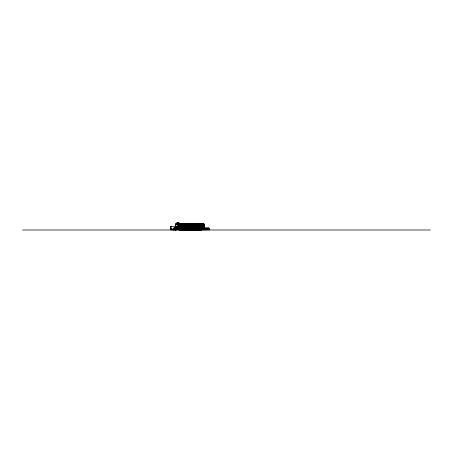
<?xml version="1.0" encoding="UTF-8"?>
<svg xmlns="http://www.w3.org/2000/svg" width="453" height="453" viewBox="0 0 453 453"><rect width="100%" height="100%" fill="white"/><g stroke="black" fill="none" stroke-linecap="round" stroke-linejoin="round"><path stroke-width="0.68" d="M179.954 230.452L180.436 229.841M174.983 229.575L175.86 230.452L175.86 228.691M177.797 227.049L178.097 227.129L177.814 227.361M177.519 222.757L178.052 222.757M177.519 222.808L178.052 222.808M176.098 223.386L179.473 223.386M184.428 223.471L176.098 223.182M199.331 223.471L201.738 223.471M203.907 224.071L175.86 223.901M175.741 224.144L175.906 226.953M179.665 224.144L203.907 224.144M203.873 224.218L179.858 224.218L179.858 224.988L203.907 225.033M179.858 224.745L203.873 224.745M179.858 224.988L181.681 224.988L181.681 224.218M184.377 224.988L184.694 224.988M185.877 224.988L187.701 224.988M188.89 224.988L189.207 224.988M190.39 224.988L190.707 224.988M191.896 224.988L193.72 224.988M194.903 224.988L195.226 224.988L195.226 224.218M196.409 224.988L196.727 224.988L196.727 224.218M197.916 224.988L199.739 224.988L199.739 224.218M200.922 224.988L201.24 224.988L201.24 224.218M179.858 225.634L203.873 225.634M179.83 225.922L203.907 225.922M203.873 226.002L179.858 226.002L179.858 226.766L203.907 226.817M170.532 226.477L170.951 226.477L170.951 228.765L170.532 228.765M179.858 226.528L203.873 226.528M203.873 226.891L179.858 226.891L179.858 227.655M179.858 227.417L203.873 227.417M208.357 228.318L208.357 227.785L173.929 227.848L181.681 227.655L181.681 226.891M184.377 227.655L184.694 227.655M185.877 227.655L187.701 227.655M188.89 227.655L189.207 227.655M190.39 227.655L190.707 227.655M191.896 227.655L193.72 227.655M194.903 227.655L195.226 227.655L195.226 226.891M196.409 227.655L196.727 227.655L196.727 226.891M197.916 227.655L199.739 227.655L199.739 226.891M200.922 227.655L201.24 227.655L201.24 226.891M174.048 227.706L203.907 227.706M180.124 228.306L209.563 228.318L209.563 229.841L170.77 229.841L170.775 229.031M180.073 228.431L173.929 228.431L173.929 228.765L200.894 228.765L200.849 229.218L200.198 229.218L200.198 228.788M179.83 228.595L200.894 228.595M174.048 228.669L179.954 228.691M181.262 228.839L179.711 228.884L180.186 228.935L180.158 229.75M196.455 228.839L197.814 228.839L197.814 229.535L196.455 229.535M170.532 229.031L175.906 229.031L175.906 227.655M197.933 229.218L198.584 229.218L198.584 228.788M175.86 229.501L173.573 229.501L173.527 229.841L175.86 229.75M179.711 229.473L181.262 229.535M200.169 229.535L201.857 229.841L200.56 229.688M173.573 229.575L175.86 229.575M200.56 229.626L201.845 229.773L200.894 229.699M173.573 229.728L175.86 229.648M179.733 229.694L180.577 229.694M179.711 229.75L182.842 229.813M197.887 229.796L200.894 229.75M22.65 229.994L430.35 229.994M181.262 230.356L179.903 230.356L179.903 230.005M184.275 230.356L182.91 230.356L182.91 230.005M184.416 230.356L185.775 230.356M185.923 230.356L187.282 230.356M187.429 230.356L188.788 230.356M188.929 230.356L190.288 230.356M190.436 230.356L191.795 230.356M191.942 230.356L193.301 230.356M193.442 230.356L194.807 230.356M194.949 230.356L196.308 230.356M196.455 230.356L197.814 230.356M197.955 230.356L199.32 230.356M199.462 230.356L200.821 230.356L200.821 230.005M182.814 224.988L181.738 224.988L181.738 224.218M184.314 224.988L183.244 224.988L183.244 224.218M185.821 224.988L184.75 224.988L184.75 224.218M188.827 224.988L187.757 224.988L187.701 224.218M190.334 224.988L189.263 224.988L189.263 224.218M191.84 224.988L190.77 224.988L190.707 224.218M202.372 224.988L201.302 224.988L201.302 224.218M180.237 225.877L180.237 225.107L180.181 225.877L181.308 225.877L181.364 225.107M182.814 225.877L181.738 225.877L181.738 225.107M184.314 225.877L183.244 225.877L183.244 225.107M185.821 225.877L184.75 225.877L184.694 225.107M187.327 225.877L186.257 225.877L186.194 225.107M188.827 225.877L187.757 225.877L187.757 225.107M190.334 225.877L189.263 225.877L189.207 225.107M191.84 225.877L190.77 225.877L190.77 225.107M193.346 225.877L192.27 225.877L192.214 225.107M198.289 225.877L198.289 225.107L198.233 225.877L199.36 225.877L199.36 225.107M202.372 225.877L201.302 225.877L201.302 225.107M203.873 225.877L202.802 225.877L202.802 225.107M202.372 226.772L201.302 226.766L201.302 226.002M203.873 226.772L202.802 226.766L202.802 226.002M180.237 226.766L180.237 226.002L180.181 226.766L181.308 226.772L181.364 226.002M182.814 226.772L181.738 226.766L181.738 226.002M184.314 226.772L183.244 226.766L183.244 226.002M185.821 226.772L184.75 226.766L184.75 226.002M187.327 226.772L186.257 226.766L186.257 226.002M188.827 226.772L187.757 226.766L187.757 226.002M190.334 226.772L189.263 226.766L189.263 226.002M191.84 226.772L190.77 226.766L190.707 226.002M193.346 226.772L192.27 226.766L192.27 226.002M198.289 226.766L198.289 226.002L198.233 226.766L199.36 226.772L199.36 226.002M182.814 227.661L181.738 227.655L181.738 226.891M184.314 227.661L183.244 227.655L183.244 226.891M185.821 227.661L184.75 227.655L184.75 226.891M188.827 227.661L187.757 227.655L187.757 226.891M190.334 227.661L189.263 227.655L189.207 226.891M191.84 227.661L190.77 227.655L190.77 226.891M202.372 227.661L201.302 227.655L201.302 226.891M198.289 228.55L198.289 227.78L198.233 228.55L199.36 228.55L199.36 227.78M180.237 228.55L180.237 227.78L180.181 228.55L181.308 228.55L181.364 227.78M182.814 228.55L181.738 228.55L181.738 227.78M184.314 228.55L183.244 228.55L183.244 227.78M185.821 228.55L184.75 228.55L184.694 227.78M187.327 228.55L186.257 228.55L186.194 227.78M188.827 228.55L187.757 228.55L187.757 227.78M190.334 228.55L189.263 228.55L189.263 227.78M191.84 228.55L190.77 228.55L190.77 227.78M193.346 228.55L192.27 228.55L192.214 227.78M170.532 226.228L178.148 226.477L178.148 227.655M200.894 229.535L201.845 229.637M180.605 229.473L180.781 229.784M180.815 229.66L180.351 229.473L180.481 229.835M180.351 229.524L180.815 229.801M180.368 229.699L180.554 228.839M208.312 227.836L208.312 228.318M204.026 228.318L204.026 223.901L175.741 223.901L175.741 227.032M203.907 223.901L203.907 228.595M203.556 224.218L203.556 224.988L203.873 224.988L202.802 224.988L202.802 224.218M203.556 225.107L203.556 225.877M203.556 226.002L203.556 226.766M203.556 226.891L203.556 227.661L203.873 227.655L202.802 227.655L202.802 226.891M203.556 227.78L203.556 228.55M203.499 224.218L203.499 224.988M203.499 225.107L203.499 225.877M203.499 226.002L203.499 226.766M203.499 226.891L203.499 227.661M203.499 227.78L203.499 228.55M203.182 224.218L203.182 224.988M203.182 225.107L203.182 225.877M203.182 226.002L203.182 226.766M203.182 226.891L203.182 227.661M203.182 227.78L203.182 228.55M203.12 224.218L203.12 224.988M203.12 225.107L203.12 225.877M203.12 226.002L203.12 226.766M203.12 226.891L203.12 227.661M203.12 227.78L203.12 228.55M202.802 227.78L202.802 228.55M202.746 224.218L202.746 224.988L202.429 224.988L202.429 224.218M202.746 225.107L202.746 225.877M202.746 226.002L202.746 226.766M202.746 226.891L202.746 227.655L202.429 227.655L202.429 226.891M202.746 227.78L202.746 228.55M202.429 225.107L202.429 225.877M202.429 226.002L202.429 226.766M202.429 227.78L202.429 228.55M202.4 223.901L202.4 228.595M202.049 224.218L202.049 224.988M202.049 225.107L202.049 225.877M202.049 226.002L202.049 226.766M202.049 226.891L202.049 227.661M202.049 227.78L202.049 228.55M201.993 224.218L201.993 224.988M201.993 225.107L201.993 225.877M201.993 226.002L201.993 226.766M201.993 226.891L201.993 227.661M201.993 227.78L201.993 228.55M201.676 224.218L201.676 224.988M201.676 225.107L201.676 225.877M201.676 226.002L201.676 226.766M201.676 226.891L201.676 227.661M201.676 227.78L201.676 228.55M201.619 224.218L201.619 224.988M201.619 225.107L201.619 225.877M201.619 226.002L201.619 226.766M201.619 226.891L201.619 227.661M201.619 227.78L201.619 228.55M201.494 223.471L201.494 224.071M201.302 227.78L201.302 228.55M201.24 225.107L201.24 225.877M201.24 226.002L201.24 226.766M201.24 227.78L201.24 228.55M200.894 223.901L200.894 230.452L179.711 230.452L179.711 223.471M200.866 224.218L200.866 224.988L199.796 224.988L199.796 224.218M200.866 225.107L200.866 225.877L199.796 225.877L199.796 225.107M200.866 226.002L200.866 226.772L199.796 226.766L199.796 226.002M200.866 226.891L200.866 227.661L199.796 227.655L199.796 226.891M200.866 227.78L200.866 228.55L199.796 228.55L199.796 227.78M200.883 229.461L200.798 229.841M200.56 229.461L200.532 229.841M200.526 230.005L200.526 230.356M200.469 230.005L200.469 230.356M200.169 224.218L200.169 224.988M200.169 225.107L200.169 225.877M200.169 226.002L200.169 226.766M200.169 226.891L200.169 227.661M200.169 227.78L200.169 228.55M200.05 223.471L200.05 224.071M200.113 224.218L200.113 224.988M200.113 225.107L200.113 225.877M200.113 226.002L200.113 226.766M200.113 226.891L200.113 227.661M200.113 227.78L200.113 228.55M200.118 228.788L200.118 229.75M199.665 223.471L199.665 224.071M199.739 225.107L199.739 225.877M199.739 226.002L199.739 226.766M199.739 227.78L199.739 228.55M199.569 223.471L199.569 224.071M199.388 223.901L199.388 229.971M199.36 224.218L199.36 224.988M199.36 226.891L199.36 227.661M199.343 228.788L199.343 229.75M199.043 224.218L199.043 224.988M199.043 225.107L199.043 225.877M199.043 226.002L199.043 226.766M199.043 226.891L199.043 227.661M199.043 227.78L199.043 228.55M198.986 224.218L198.986 224.988M198.986 225.107L198.986 225.877M198.986 226.002L198.986 226.766M198.986 226.891L198.986 227.661M198.986 227.78L198.986 228.55M198.663 224.218L198.663 224.988M198.663 225.107L198.663 225.877M198.663 226.002L198.663 226.766M198.663 226.891L198.663 227.661M198.663 227.78L198.663 228.55M198.663 228.788L198.663 229.75M198.607 224.218L198.607 224.988M198.607 225.107L198.607 225.877M198.607 226.002L198.607 226.766M198.607 226.891L198.607 227.661M198.607 227.78L198.607 228.55M197.887 223.901L197.887 229.971M197.859 224.218L197.859 224.988L196.783 224.988L196.783 224.218M197.859 225.107L197.859 225.877L196.783 225.877L196.783 225.107M197.859 226.002L197.859 226.772L196.783 226.766L196.783 226.002M197.859 226.891L197.859 227.661L196.783 227.655L196.783 226.891M197.859 227.78L197.859 228.55L196.783 228.55L196.783 227.78M197.536 224.218L197.536 224.988M197.536 225.107L197.536 225.877M197.536 226.002L197.536 226.766M197.536 226.891L197.536 227.661M197.536 227.78L197.536 228.55M197.48 224.218L197.48 224.988M197.48 225.107L197.48 225.877M197.48 226.002L197.48 226.766M197.48 226.891L197.48 227.661M197.48 227.78L197.48 228.55M197.163 224.218L197.163 224.988M197.163 225.107L197.163 225.877M197.163 226.002L197.163 226.766M197.163 226.891L197.163 227.661M197.163 227.78L197.163 228.55M197.163 228.839L197.163 229.535M197.106 224.218L197.106 224.988M197.106 225.107L197.106 225.877M197.106 226.002L197.106 226.766M197.106 226.891L197.106 227.661M197.106 227.78L197.106 228.55M197.106 228.839L197.106 229.535M196.727 225.107L196.727 225.877M196.727 226.002L196.727 226.766M196.727 227.78L196.727 228.55M196.381 223.901L196.381 229.971M196.353 224.218L196.353 224.988L195.283 224.988L195.283 224.218M196.353 225.107L196.353 225.877L195.283 225.877L195.283 225.107M196.353 226.002L196.353 226.772L195.283 226.766L195.283 226.002M196.353 226.891L196.353 227.661L195.283 227.655L195.283 226.891M196.353 227.78L196.353 228.55L195.283 228.55L195.283 227.78M196.03 224.218L196.03 224.988M196.03 225.107L196.03 225.877M196.03 226.002L196.03 226.766M196.03 226.891L196.03 227.661M196.03 227.78L196.03 228.55M195.973 224.218L195.973 224.988M195.973 225.107L195.973 225.877M195.973 226.002L195.973 226.766M195.973 226.891L195.973 227.661M195.973 227.78L195.973 228.55M195.656 224.218L195.656 224.988M195.656 225.107L195.656 225.877M195.656 226.002L195.656 226.766M195.656 226.891L195.656 227.661M195.656 227.78L195.656 228.55M195.656 228.839L195.656 229.535M195.6 224.218L195.6 224.988M195.6 225.107L195.6 225.877M195.6 226.002L195.6 226.766M195.6 226.891L195.6 227.661M195.6 227.78L195.6 228.55M195.6 228.839L195.6 229.535M195.226 225.107L195.226 225.877M195.226 226.002L195.226 226.766M195.226 227.78L195.226 228.55M194.875 223.901L194.875 229.971M194.847 224.218L194.847 224.988L193.776 224.988L193.776 224.218M194.847 225.107L194.847 225.877L193.776 225.877L193.776 225.107M194.847 226.002L194.847 226.772L193.776 226.766L193.72 226.002M194.847 226.891L194.847 227.661L193.776 227.655L193.72 226.891M194.847 227.78L194.847 228.55L193.776 228.55L193.776 227.78M194.53 224.218L194.53 224.988M194.53 225.107L194.53 225.877M194.53 226.002L194.53 226.766M194.53 226.891L194.53 227.661M194.53 227.78L194.53 228.55M194.467 224.218L194.467 224.988M194.467 225.107L194.467 225.877M194.467 226.002L194.467 226.766M194.467 226.891L194.467 227.661M194.467 227.78L194.467 228.55M194.15 224.218L194.15 224.988M194.15 225.107L194.15 225.877M194.15 226.002L194.15 226.766M194.15 226.891L194.15 227.661M194.15 227.78L194.15 228.55M194.156 228.839L194.094 229.535M194.094 224.218L194.094 224.988M194.094 225.107L194.094 225.877M194.094 226.002L194.094 226.766M194.094 226.891L194.094 227.661M194.094 227.78L194.094 228.55M193.374 223.901L193.374 229.971M193.023 224.218L193.023 224.988M193.023 225.107L193.023 225.877M193.023 226.002L193.023 226.766M192.967 226.891L193.023 227.661M193.023 227.78L193.023 228.55M192.587 224.218L192.65 224.988M192.65 225.107L192.65 225.877M192.587 226.002L192.65 226.766M192.65 226.891L192.65 227.661M192.587 227.78L192.65 228.55M192.593 228.839L192.65 229.535M192.27 224.218L192.27 224.988M192.214 226.891L192.27 227.655M191.868 223.901L191.868 229.971M191.46 224.218L191.517 224.988M191.517 225.107L191.517 225.877M191.46 226.002L191.517 226.766M191.46 226.891L191.517 227.661M191.517 227.78L191.517 228.55M191.087 224.218L191.143 224.988M191.087 225.107L191.143 225.877M191.087 226.002L191.143 226.766M191.143 226.891L191.143 227.661M191.087 227.78L191.143 228.55M191.143 228.839L191.087 229.535M190.362 223.901L190.362 229.971M189.954 224.218L190.017 224.988M189.954 225.107L190.017 225.877M190.017 226.002L190.017 226.766M189.954 226.891L190.017 227.661M190.017 227.78L190.017 228.55M189.637 224.218L189.637 224.988M189.637 225.107L189.637 225.877M189.637 226.002L189.637 226.766M189.581 226.891L189.637 227.661M189.637 227.78L189.637 228.55M189.637 228.839L189.581 229.535M188.861 223.901L188.861 229.971M188.51 224.218L188.51 224.988M188.51 225.107L188.51 225.877M188.51 226.002L188.51 226.766M188.454 226.891L188.51 227.661M188.51 227.78L188.51 228.55M188.074 224.218L188.137 224.988M188.137 225.107L188.137 225.877M188.137 226.002L188.137 226.766M188.074 226.891L188.137 227.661M188.074 227.78L188.137 228.55M188.137 228.839L188.08 229.535M187.355 223.901L187.355 229.971M186.947 224.218L187.004 224.988M187.004 225.107L187.004 225.877M186.947 226.002L187.004 226.766M186.947 226.891L187.004 227.661M187.004 227.78L187.004 228.55M186.63 224.218L186.63 224.988M186.574 225.107L186.63 225.877M186.574 226.002L186.63 226.766M186.574 226.891L186.63 227.661M186.574 227.78L186.63 228.55M186.63 228.839L186.574 229.535M186.194 224.218L186.257 224.988M186.257 226.891L186.257 227.655M185.849 223.901L185.849 229.971M185.441 224.218L185.498 224.988M185.498 225.107L185.498 225.877M185.441 226.002L185.498 226.766M185.498 226.891L185.498 227.661M185.441 227.78L185.498 228.55M185.124 224.218L185.124 224.988M185.067 225.107L185.124 225.877M185.067 226.002L185.124 226.766M185.067 226.891L185.124 227.661M185.124 227.78L185.124 228.55M185.067 228.839L185.124 229.535M184.343 223.901L184.343 229.971M184.139 223.471L184.139 224.071M184.043 223.471L184.043 224.071M183.941 224.218L183.997 224.988M183.941 225.107L183.997 225.877M183.997 226.002L183.997 226.766M183.941 226.891L183.997 227.661M183.941 227.78L183.997 228.55M183.618 224.218L183.618 224.988M183.618 225.107L183.618 225.877M183.618 226.002L183.618 226.766M183.618 226.891L183.618 227.661M183.618 227.78L183.618 228.55M183.624 228.839L183.624 229.535M183.561 224.218L183.561 224.988M183.561 225.107L183.561 225.877M183.561 226.002L183.561 226.766M183.561 226.891L183.561 227.661M183.561 227.78L183.561 228.55M183.561 228.839L183.561 229.535M183.188 224.218L183.188 224.988L182.87 224.988L182.87 224.218M183.188 225.107L183.188 225.877M183.188 226.002L183.188 226.766M183.188 226.891L183.188 227.655L182.87 227.655L182.87 226.891M183.188 227.78L183.188 228.55M183.21 230.005L183.21 230.356M182.87 225.107L182.87 225.877M182.87 226.002L182.87 226.766M182.87 227.78L182.87 228.55M182.791 223.471L182.842 230.452M182.695 223.471L182.695 224.071M182.769 230.005L182.769 230.356L181.41 230.356L181.41 230.005M182.491 224.218L182.491 224.988M182.491 225.107L182.491 225.877M182.491 226.002L182.491 226.766M182.491 226.891L182.491 227.661M182.491 227.78L182.491 228.55M182.434 224.218L182.434 224.988M182.434 225.107L182.434 225.877M182.434 226.002L182.434 226.766M182.434 226.891L182.434 227.661M182.434 227.78L182.434 228.55M182.412 230.005L182.474 230.356M182.117 224.218L182.117 224.988M182.117 225.107L182.117 225.877M182.117 226.002L182.117 226.766M182.117 226.891L182.117 227.661M182.117 227.78L182.117 228.55M182.117 228.839L182.117 229.535M182.117 230.005L182.117 230.356M182.061 224.218L182.061 224.988M182.061 225.107L182.061 225.877M182.061 226.002L182.061 226.766M182.061 226.891L182.061 227.661M182.061 227.78L182.061 228.55M182.061 228.839L182.061 229.535M182.061 230.005L182.061 230.356M181.761 230.005L181.761 230.356M181.681 225.107L181.681 225.877M181.681 226.002L181.681 226.766M181.681 227.78L181.681 228.55M181.704 230.005L181.704 230.356M181.398 223.471L181.398 224.071M181.364 224.218L181.364 224.988M181.364 226.891L181.364 227.655M181.336 223.901L181.336 230.452M180.985 224.218L180.985 224.988M180.985 225.107L180.985 225.877M180.985 226.002L180.985 226.766M180.985 226.891L180.985 227.661M180.985 227.78L180.985 228.55M180.928 224.218L180.928 224.988M180.928 225.107L180.928 225.877M180.928 226.002L180.928 226.766M180.928 226.891L180.928 227.661M180.928 227.78L180.928 228.55M180.911 230.005L180.968 230.356M180.611 224.218L180.611 224.988M180.611 225.107L180.611 225.877M180.611 226.002L180.611 226.766M180.611 226.891L180.611 227.661M180.611 227.78L180.611 228.55M180.611 228.839L180.673 229.796M180.611 230.005L180.611 230.356M180.554 224.218L180.554 224.988M180.554 225.107L180.554 225.877M180.554 226.002L180.554 226.766M180.554 226.891L180.554 227.661M180.554 227.78L180.554 228.55M180.554 230.005L180.554 230.356M180.26 228.884L180.26 229.75M180.26 230.005L180.26 230.356M180.198 230.005L180.198 230.356M180.073 227.633L180.073 228.765M180 227.633L179.954 228.765M179.858 225.107L179.858 225.877M179.858 227.78L179.858 228.306M179.83 223.901L179.83 227.825M179.83 228.431L179.83 228.765M179.83 229.326L179.83 230.452M179.592 228.788L179.592 229.218L178.963 229.218L178.963 228.788M179.473 223.182L179.473 223.471M179.348 223.471L179.348 224.071M179.28 223.471L179.28 224.071M179.184 223.471L179.184 224.071M178.844 228.788L178.844 229.218L178.222 229.218L178.222 228.788M178.097 228.788L178.097 229.218L177.474 229.218L177.474 228.788M178.052 222.548L178.052 223.091L177.519 223.08L177.519 222.548M177.786 222.548L177.786 223.091M177.786 223.471L177.786 224.071M177.485 223.352L177.485 224.071M177.35 228.788L177.35 229.218L176.727 229.218L176.727 228.788M177.061 223.352L177.061 224.071M176.579 223.182L176.579 223.471M176.608 228.788L176.608 229.218L175.979 229.218L175.979 228.788M176.387 223.471L176.387 224.071M176.291 223.471L176.291 224.071M175.464 229.461L175.436 229.779M174.977 229.49L175.005 229.841M174.541 229.49L174.552 229.779M174.099 229.49L174.111 229.779M174.048 228.431L174.048 228.765M173.929 229.031L173.878 229.841M173.658 229.49L173.669 229.779M171.008 229.031L170.996 229.592M170.804 226.24L170.843 229.592M170.781 226.477L170.781 228.765M177.797 224.377L178.04 224.677L177.797 224.377M177.797 225.271L178.04 225.566L177.797 225.271M178.278 224.377L178.522 224.677L178.278 224.377M178.759 224.377L179.003 224.677L178.759 224.377M178.278 225.271L178.522 225.566L178.278 225.271M177.797 226.16L178.04 226.46L177.797 226.16M178.759 225.271L179.003 225.566L178.759 225.271M178.278 226.16L178.522 226.46L178.278 226.16M178.759 226.16L179.003 226.46L178.759 226.16M178.278 227.049L178.522 227.349L178.278 227.049M178.759 227.049L179.003 227.349L178.759 227.049M178.193 222.548L177.378 222.599L178.193 222.548M179.473 223.216L176.098 223.216L179.473 223.267M176.608 227.899L175.979 227.899L175.979 228.329L176.608 228.329L176.608 227.899M177.35 227.899L176.727 227.899L176.727 228.329L177.35 228.329L177.35 227.899M178.097 227.899L177.474 227.899L177.474 228.329L178.097 228.329L178.097 227.899M178.844 227.899L178.222 227.899L178.222 228.329L178.844 228.329L178.844 227.899M179.592 227.899L178.963 227.899L178.963 228.329L179.592 228.329L179.592 227.899M207.565 228.612L201.041 228.612L201.041 229.428L207.565 229.428L207.565 228.612M182.769 228.839L181.41 228.839L181.41 229.535L182.769 229.535L182.769 228.839M184.275 228.839L182.91 228.839L182.91 229.535L184.275 229.535L184.275 228.839M185.775 228.839L184.416 228.839L184.416 229.535L185.775 229.535L185.775 228.839M187.282 228.839L185.923 228.839L185.923 229.535L187.282 229.535L187.282 228.839M188.788 228.839L187.429 228.839L187.429 229.535L188.788 229.535L188.788 228.839M190.288 228.839L188.929 228.839L188.929 229.535L190.288 229.535L190.288 228.839M191.795 228.839L190.436 228.839L190.436 229.535L191.795 229.535L191.795 228.839M193.301 228.839L191.942 228.839L191.942 229.535L193.301 229.535L193.301 228.839M194.807 228.839L193.442 228.839L193.442 229.535L194.807 229.535L194.807 228.839M196.308 228.839L194.949 228.839L194.949 229.535L196.308 229.535L196.308 228.839M172.214 229.592L170.679 229.716L172.208 229.592M200.543 224.988L200.543 224.218L200.486 224.988M200.543 225.877L200.543 225.107L200.486 225.877M200.543 226.766L200.543 226.002L200.486 226.766M200.543 227.661L200.543 226.891L200.486 227.661M200.543 228.55L200.543 227.78L200.486 228.55M198.289 224.988L198.289 224.218L198.233 224.988M198.289 227.655L198.289 226.891L198.233 227.655M180.237 224.988L180.237 224.218L180.181 224.988M180.237 227.655L180.237 226.891L180.181 227.655"/></g></svg>
